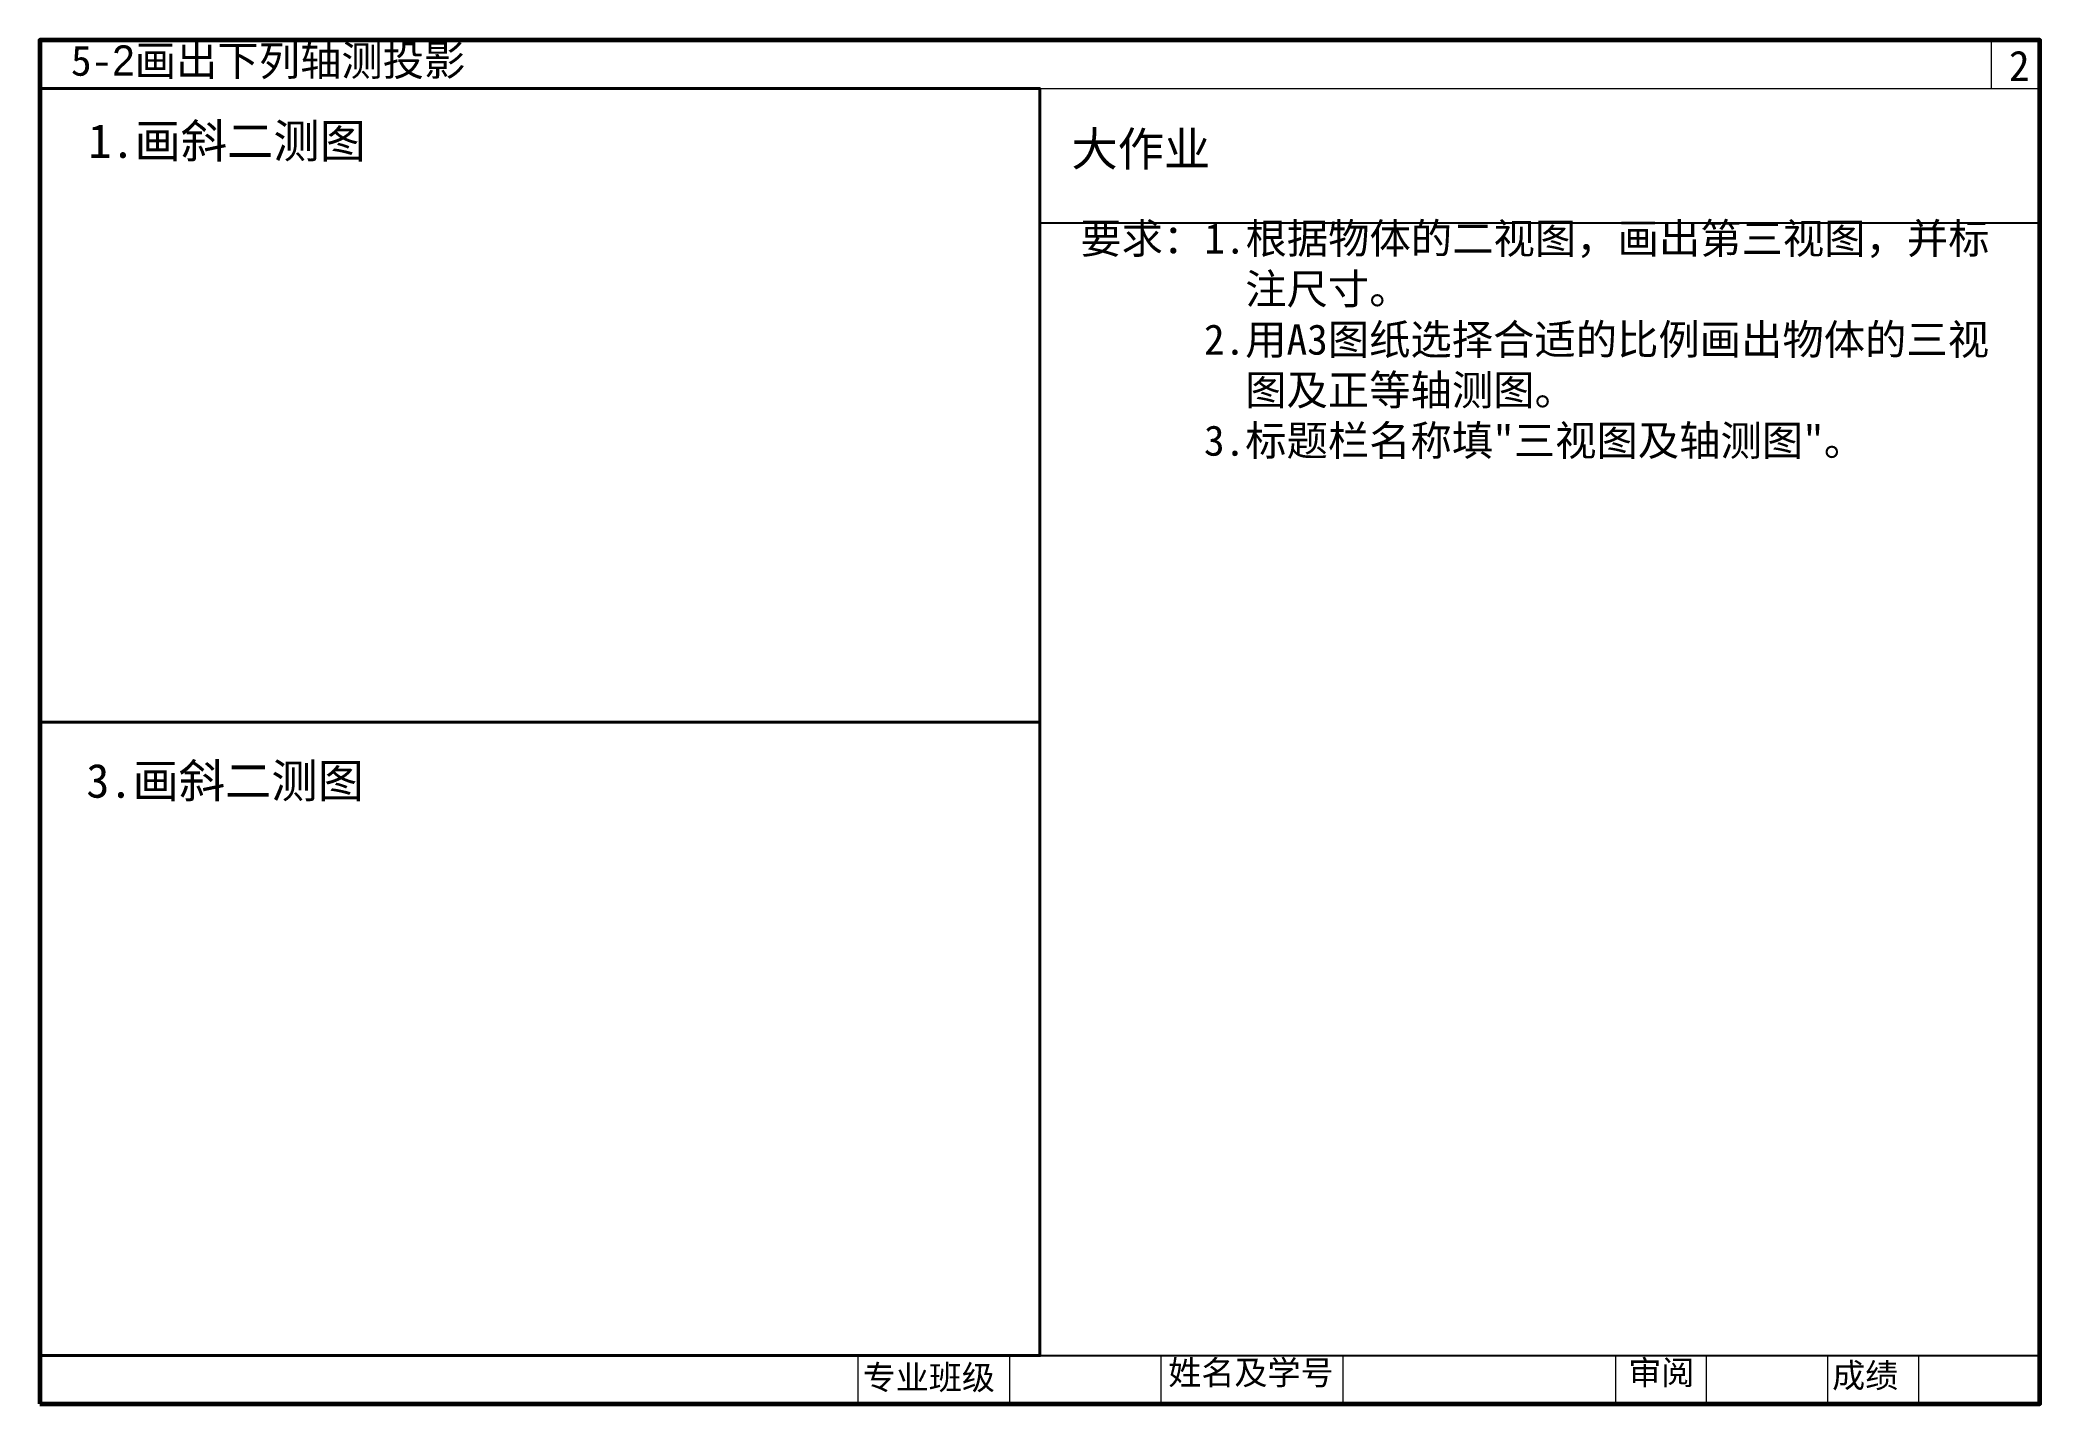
# Paper-space layout 'Layout1' of a CAD drawing. Header units: millimetres. Extents: x 41 to 371, y 26 to 251.
import ezdxf

# ---------------------------------------------------------------- set-up
doc = ezdxf.new("R2010")
doc.units = ezdxf.units.MM
doc.header["$LTSCALE"] = 0.5
doc.layers.get('0').update_dxf_attribs({"lineweight": 40})
doc.layers.add('出图', color=7, linetype='Continuous', lineweight=40)
doc.layers.add('大图', color=7, linetype='Continuous')

psp = doc.layouts.get("Layout1")

# ---------------------------------------------------------------- linework, layer by layer
at = {"lineweight": 5}
for p, q in [((362.84, 243.14), (362.84, 251.14)), ((40.84, 243.14), (370.84, 243.14)), ((40.84, 34.14), (370.84, 34.14)), ((175.84, 26.14), (175.84, 34.14)), ((200.84, 26.14), (200.84, 34.14)), ((225.84, 26.14), (225.84, 34.14)), ((255.84, 26.14), (255.84, 34.14)), ((300.84, 26.14), (300.84, 34.14)), ((315.84, 26.14), (315.84, 34.14)), ((335.84, 26.14), (335.84, 34.14)), ((350.84, 26.14), (350.84, 34.14))]:
    psp.add_line(p, q, dxfattribs=at)
at = {"lineweight": 60}
psp.add_lwpolyline([(40.84, 26.14), (370.84, 26.14), (370.84, 251.14), (40.84, 251.14)], close=True, dxfattribs=at)
at = {"layer": '出图'}
for points in [[(40.84, 243.14), (205.84, 243.14), (205.84, 138.64), (40.84, 138.64)], [(40.84, 138.64), (205.84, 138.64), (205.84, 34.14), (40.84, 34.14)]]:
    psp.add_lwpolyline(points, close=True, dxfattribs=at)
at = {"layer": '大图'}
psp.add_lwpolyline([(205.84, 34.14), (370.84, 34.14), (370.84, 220.91), (205.84, 220.91)], close=True, dxfattribs=at)

# ---------------------------------------------------------------- texts
at = {"char_height": 5, "attachment_point": 1}
for s, insert in [('5-{\\f??|b0|i0|c0|p54;2\\f宋体|b0|i0|c134|p54;画出下列轴测投影}', (45.95, 250.25)), ('{\\f宋体|b0|i0|c134|p54;要求：1.根据物体的二视图，画出第三视图，并标\\P        注尺寸。\\P      2.用A3图纸选择合适的比例画出物体的三视\\P        图及正等轴测图。\\P      3.标题栏名称填"三视图及轴测图"。}', (212.49, 220.91))]:
    psp.add_mtext(s, dxfattribs=dict(at, insert=insert))
at = {"attachment_point": 1}
for s, insert, char_height, width in [('{\\f宋体|b0|i0|c134|p54;2}', (365.72, 249.38), 5, 8.2975), ('1.{\\f宋体|b0|i0|c134|p54;画斜二测图}', (48.81, 237.3), 5.6, 67.9276), ('{\\f宋体|b0|i0|c134|p54;大作业}', (211.02, 235.97), 5.6, 67.9276), ('{\\f宋体|b0|i0|c134|p54;3}.{\\f宋体|b0|i0|c134|p54;画斜二测图}', (48.48, 131.75), 5.6, 67.9276)]:
    psp.add_mtext(s, dxfattribs=dict(at, insert=insert, char_height=char_height, width=width))
at = {"lineweight": 5, "char_height": 4, "attachment_point": 1}
for s, insert, width in [('{\\f宋体|b0|i0|c134|p2;专业班级}', (176.58, 32.52), 23.3701), ('{\\f宋体|b0|i0|c134|p2;姓名及学号}', (227.01, 33.32), 29.8443), ('{\\f宋体|b0|i0|c134|p2;审阅}', (302.91, 33.32), 13.7378), ('{\\f宋体|b0|i0|c134|p2;成绩}', (336.54, 32.85), 13.2641)]:
    psp.add_mtext(s, dxfattribs=dict(at, insert=insert, width=width))

# ---------------------------------------------------------------- viewports
at = {"layer": '出图'}
vp = psp.add_viewport(center=(123.34, 190.89), size=(165, 104.5), view_center_point=(368.31, 662.71), view_height=392.2063, dxfattribs=at)
vp.dxf.flags = 0x10000  # cut along an outline
vp.dxf.clipping_boundary_handle = psp.add_lwpolyline([(40.84, 243.14), (205.84, 243.14), (205.84, 138.64), (40.84, 138.64)], format="xyb", close=True, dxfattribs={"invisible": 1}).dxf.handle
vp = psp.add_viewport(center=(123.34, 86.39), size=(165, 104.5), view_center_point=(404.87, -9.26), view_height=452.1965, status=3, dxfattribs=at)
vp.dxf.flags = 0x10000  # cut along an outline
vp.dxf.clipping_boundary_handle = psp.add_lwpolyline([(40.84, 138.64), (205.84, 138.64), (205.84, 34.14), (40.84, 34.14)], format="xyb", close=True, dxfattribs={"invisible": 1}).dxf.handle
at = {"layer": '大图'}
vp = psp.add_viewport(center=(288.34, 127.53), size=(165, 186.774), view_center_point=(1347.88, 479.25), view_height=1309.702, status=4, dxfattribs=at)
vp.dxf.flags = 0x10000  # cut along an outline
vp.dxf.clipping_boundary_handle = psp.add_lwpolyline([(205.84, 34.14), (370.84, 34.14), (370.84, 220.91), (205.84, 220.91)], format="xyb", close=True, dxfattribs={"invisible": 1}).dxf.handle

doc.saveas('drawing.dxf')
